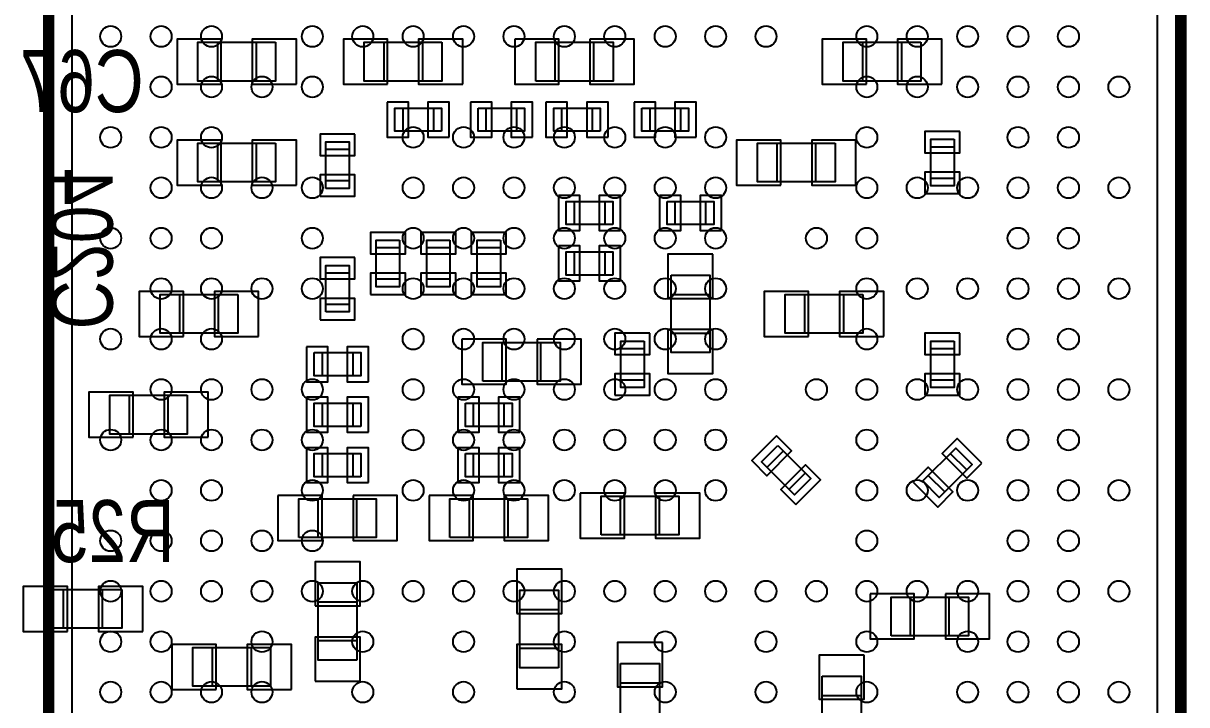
# Model space of a CAD drawing. Extents: x -2.3 to 87, y -2.5 to 75.
# Drawn here: x 19.35 to 34.35, y 26.16 to 34.94 of the extents above; entities that cross this region are included whole.
import ezdxf

# ---------------------------------------------------------------- set-up
doc = ezdxf.new("R2010")
doc.units = 0
for name, color, linetype in [('PARTS_BOTTOM', 12, 'CONTINUOUS'), ('PARTS_TOP', 111, 'CONTINUOUS'), ('PINS_BOTTOM', 5, 'CONTINUOUS'), ('PINS_TOP', 1, 'CONTINUOUS'), ('SILK_BOTTOM', 85, 'CONTINUOUS'), ('SILK_TOP', 85, 'CONTINUOUS')]:
    doc.layers.add(name, color=color, linetype=linetype)

msp = doc.modelspace()

# ---------------------------------------------------------------- linework, layer by layer
at = {"layer": 'PARTS_BOTTOM'}
for points in [[(22.6, 34.7), (22.6, 34.2), (21.6, 34.2), (21.6, 34.7), (22.6, 34.7)], [(21.85, 34.7), (21.85, 34.2)], [(22.35, 34.7), (22.35, 34.2)], [(24.745, 34.7), (24.745, 34.2), (23.745, 34.2), (23.745, 34.7), (24.745, 34.7)], [(23.995, 34.7), (23.995, 34.2)], [(24.495, 34.7), (24.495, 34.2)], [(25.955, 34.2), (25.955, 34.7), (26.955, 34.7), (26.955, 34.2), (25.955, 34.2)], [(26.205, 34.2), (26.205, 34.7)], [(26.705, 34.2), (26.705, 34.7)], [(30.92, 34.7), (30.92, 34.2), (29.92, 34.2), (29.92, 34.7), (30.92, 34.7)], [(30.17, 34.7), (30.17, 34.2)], [(30.67, 34.7), (30.67, 34.2)], [(24.74, 33.5525), (24.14, 33.5525), (24.14, 33.8525), (24.74, 33.8525), (24.74, 33.5525)], [(24.24, 33.8525), (24.24, 33.5525)], [(24.64, 33.5525), (24.64, 33.8525)], [(25.2125, 33.8525), (25.8125, 33.8525), (25.8125, 33.5525), (25.2125, 33.5525), (25.2125, 33.8525)], [(25.3125, 33.8525), (25.3125, 33.5525)], [(25.7125, 33.5525), (25.7125, 33.8525)], [(26.7875, 33.5525), (26.1875, 33.5525), (26.1875, 33.8525), (26.7875, 33.8525), (26.7875, 33.5525)], [(26.2875, 33.8525), (26.2875, 33.5525)], [(26.6875, 33.5525), (26.6875, 33.8525)], [(27.325, 33.8525), (27.925, 33.8525), (27.925, 33.5525), (27.325, 33.5525), (27.325, 33.8525)], [(27.425, 33.8525), (27.425, 33.5525)], [(27.825, 33.5525), (27.825, 33.8525)], [(22.6, 33.4), (22.6, 32.9), (21.6, 32.9), (21.6, 33.4), (22.6, 33.4)], [(21.85, 33.4), (21.85, 32.9)], [(22.35, 33.4), (22.35, 32.9)], [(23.25, 32.8175), (23.25, 33.4175), (23.55, 33.4175), (23.55, 32.8175), (23.25, 32.8175)], [(23.55, 33.3175), (23.25, 33.3175)], [(29.815, 33.4), (29.815, 32.9), (28.815, 32.9), (28.815, 33.4), (29.815, 33.4)], [(29.065, 33.4), (29.065, 32.9)], [(29.565, 33.4), (29.565, 32.9)], [(31.35, 33.45), (31.35, 32.85), (31.05, 32.85), (31.05, 33.45), (31.35, 33.45)], [(31.35, 33.35), (31.05, 33.35)], [(23.25, 32.9175), (23.55, 32.9175)], [(31.05, 32.95), (31.35, 32.95)], [(26.95, 32.35), (26.35, 32.35), (26.35, 32.65), (26.95, 32.65), (26.95, 32.35)], [(26.45, 32.65), (26.45, 32.35)], [(26.85, 32.35), (26.85, 32.65)], [(27.65, 32.65), (28.25, 32.65), (28.25, 32.35), (27.65, 32.35), (27.65, 32.65)], [(27.75, 32.65), (27.75, 32.35)], [(28.15, 32.35), (28.15, 32.65)], [(24.2, 32.15), (24.2, 31.55), (23.9, 31.55), (23.9, 32.15), (24.2, 32.15)], [(24.85, 32.15), (24.85, 31.55), (24.55, 31.55), (24.55, 32.15), (24.85, 32.15)], [(25.5, 32.15), (25.5, 31.55), (25.2, 31.55), (25.2, 32.15), (25.5, 32.15)], [(24.2, 32.05), (23.9, 32.05)], [(24.85, 32.05), (24.55, 32.05)], [(25.5, 32.05), (25.2, 32.05)], [(26.95, 31.7), (26.35, 31.7), (26.35, 32), (26.95, 32), (26.95, 31.7)], [(26.45, 32), (26.45, 31.7)], [(26.85, 31.7), (26.85, 32)], [(23.25, 31.225), (23.25, 31.825), (23.55, 31.825), (23.55, 31.225), (23.25, 31.225)], [(23.55, 31.725), (23.25, 31.725)], [(27.7, 31.7), (28.2, 31.7), (28.2, 30.7), (27.7, 30.7), (27.7, 31.7)], [(23.9, 31.65), (24.2, 31.65)], [(24.55, 31.65), (24.85, 31.65)], [(25.2, 31.65), (25.5, 31.65)], [(22.1125, 31.45), (22.1125, 30.95), (21.1125, 30.95), (21.1125, 31.45), (22.1125, 31.45)], [(21.3625, 31.45), (21.3625, 30.95)], [(21.8625, 31.45), (21.8625, 30.95)], [(27.7, 31.45), (28.2, 31.45)], [(30.1725, 31.45), (30.1725, 30.95), (29.1725, 30.95), (29.1725, 31.45), (30.1725, 31.45)], [(29.4225, 31.45), (29.4225, 30.95)], [(29.9225, 31.45), (29.9225, 30.95)], [(23.25, 31.325), (23.55, 31.325)], [(27.7, 30.95), (28.2, 30.95)], [(25.2725, 30.3325), (25.2725, 30.8325), (26.2725, 30.8325), (26.2725, 30.3325), (25.2725, 30.3325)], [(25.5225, 30.3325), (25.5225, 30.8325)], [(26.0225, 30.3325), (26.0225, 30.8325)], [(27.3525, 30.85), (27.3525, 30.25), (27.0525, 30.25), (27.0525, 30.85), (27.3525, 30.85)], [(31.35, 30.85), (31.35, 30.25), (31.05, 30.25), (31.05, 30.85), (31.35, 30.85)], [(23.1, 30.7), (23.7, 30.7), (23.7, 30.4), (23.1, 30.4), (23.1, 30.7)], [(23.2, 30.7), (23.2, 30.4)], [(23.6, 30.4), (23.6, 30.7)], [(27.3525, 30.75), (27.0525, 30.75)], [(31.35, 30.75), (31.05, 30.75)], [(27.0525, 30.35), (27.3525, 30.35)], [(31.05, 30.35), (31.35, 30.35)], [(21.4625, 30.15), (21.4625, 29.65), (20.4625, 29.65), (20.4625, 30.15), (21.4625, 30.15)], [(20.7125, 30.15), (20.7125, 29.65)], [(21.2125, 30.15), (21.2125, 29.65)], [(23.7, 29.75), (23.1, 29.75), (23.1, 30.05), (23.7, 30.05), (23.7, 29.75)], [(23.2, 30.05), (23.2, 29.75)], [(23.6, 29.75), (23.6, 30.05)], [(25.05, 30.05), (25.65, 30.05), (25.65, 29.75), (25.05, 29.75), (25.05, 30.05)], [(25.15, 30.05), (25.15, 29.75)], [(25.55, 29.75), (25.55, 30.05)], [(29.0789, 29.5032), (29.5032, 29.0789), (29.2911, 28.8668), (28.8668, 29.2911), (29.0789, 29.5032)], [(29.1496, 29.4325), (28.9375, 29.2204)], [(30.9468, 29.0464), (31.3711, 29.4707), (31.5832, 29.2586), (31.1589, 28.8343), (30.9468, 29.0464)], [(23.7, 29.1), (23.1, 29.1), (23.1, 29.4), (23.7, 29.4), (23.7, 29.1)], [(23.2, 29.4), (23.2, 29.1)], [(23.6, 29.1), (23.6, 29.4)], [(25.05, 29.4), (25.65, 29.4), (25.65, 29.1), (25.05, 29.1), (25.05, 29.4)], [(25.15, 29.4), (25.15, 29.1)], [(25.55, 29.1), (25.55, 29.4)], [(31.5125, 29.1879), (31.3004, 29.4)], [(29.2204, 28.9375), (29.4325, 29.1496)], [(31.0175, 29.1171), (31.2296, 28.905)], [(22.9, 28.3175), (22.9, 28.8175), (23.9, 28.8175), (23.9, 28.3175), (22.9, 28.3175)], [(23.15, 28.3175), (23.15, 28.8175)], [(23.65, 28.3175), (23.65, 28.8175)], [(24.85, 28.3175), (24.85, 28.8175), (25.85, 28.8175), (25.85, 28.3175), (24.85, 28.3175)], [(25.1, 28.3175), (25.1, 28.8175)], [(25.6, 28.3175), (25.6, 28.8175)], [(26.8, 28.35), (26.8, 28.85), (27.8, 28.85), (27.8, 28.35), (26.8, 28.35)], [(27.05, 28.35), (27.05, 28.85)], [(27.55, 28.35), (27.55, 28.85)], [(20.6175, 27.6475), (20.6175, 27.1475), (19.6175, 27.1475), (19.6175, 27.6475), (20.6175, 27.6475)], [(19.8675, 27.1475), (19.8675, 27.6475)], [(20.3675, 27.1475), (20.3675, 27.6475)], [(23.65, 26.735), (23.15, 26.735), (23.15, 27.735), (23.65, 27.735), (23.65, 26.735)], [(26.25, 26.6375), (25.75, 26.6375), (25.75, 27.6375), (26.25, 27.6375), (26.25, 26.6375)], [(23.65, 27.485), (23.15, 27.485)], [(30.5375, 27.05), (30.5375, 27.55), (31.5375, 27.55), (31.5375, 27.05), (30.5375, 27.05)], [(30.7875, 27.05), (30.7875, 27.55)], [(31.2875, 27.05), (31.2875, 27.55)], [(26.25, 27.3875), (25.75, 27.3875)], [(22.535, 26.9), (22.535, 26.4), (21.535, 26.4), (21.535, 26.9), (22.535, 26.9)], [(21.785, 26.9), (21.785, 26.4)], [(22.285, 26.9), (22.285, 26.4)], [(23.65, 26.985), (23.15, 26.985)], [(26.25, 26.8875), (25.75, 26.8875)], [(27.05, 26.695), (27.55, 26.695), (27.55, 25.695), (27.05, 25.695), (27.05, 26.695)], [(27.05, 26.445), (27.55, 26.445)], [(29.65, 26.5325), (30.15, 26.5325), (30.15, 25.5325), (29.65, 25.5325), (29.65, 26.5325)], [(29.65, 26.2825), (30.15, 26.2825)]]:
    msp.add_lwpolyline(points, dxfattribs=at)
at = {"layer": 'PARTS_TOP'}
msp.add_lwpolyline([(19.975, 24.525), (33.975, 24.525), (33.975, 38.525), (19.975, 38.525), (19.975, 24.525)], dxfattribs=at)
at = {"layer": 'PINS_BOTTOM'}
for points in [[(21.9, 34.16), (21.9, 34.74), (21.33, 34.74), (21.33, 34.16)], [(22.87, 34.16), (22.87, 34.74), (22.3, 34.74), (22.3, 34.16)], [(24.045, 34.16), (24.045, 34.74), (23.475, 34.74), (23.475, 34.16)], [(25.015, 34.16), (25.015, 34.74), (24.445, 34.74), (24.445, 34.16)], [(25.685, 34.74), (25.685, 34.16), (26.255, 34.16), (26.255, 34.74)], [(26.655, 34.74), (26.655, 34.16), (27.225, 34.16), (27.225, 34.74)], [(30.22, 34.16), (30.22, 34.74), (29.65, 34.74), (29.65, 34.16)], [(31.19, 34.16), (31.19, 34.74), (30.62, 34.74), (30.62, 34.16)], [(24.04, 33.9275), (24.04, 33.4775), (24.315, 33.4775), (24.315, 33.9275)], [(24.84, 33.4775), (24.84, 33.9275), (24.565, 33.9275), (24.565, 33.4775)], [(25.1125, 33.9275), (25.1125, 33.4775), (25.3875, 33.4775), (25.3875, 33.9275)], [(25.9125, 33.4775), (25.9125, 33.9275), (25.6375, 33.9275), (25.6375, 33.4775)], [(26.0875, 33.9275), (26.0875, 33.4775), (26.3625, 33.4775), (26.3625, 33.9275)], [(26.8875, 33.4775), (26.8875, 33.9275), (26.6125, 33.9275), (26.6125, 33.4775)], [(27.225, 33.9275), (27.225, 33.4775), (27.5, 33.4775), (27.5, 33.9275)], [(28.025, 33.4775), (28.025, 33.9275), (27.75, 33.9275), (27.75, 33.4775)], [(23.625, 33.5175), (23.175, 33.5175), (23.175, 33.2425), (23.625, 33.2425)], [(31.425, 33.55), (30.975, 33.55), (30.975, 33.275), (31.425, 33.275)], [(21.9, 32.86), (21.9, 33.44), (21.33, 33.44), (21.33, 32.86)], [(22.87, 32.86), (22.87, 33.44), (22.3, 33.44), (22.3, 32.86)], [(29.115, 32.86), (29.115, 33.44), (28.545, 33.44), (28.545, 32.86)], [(30.085, 32.86), (30.085, 33.44), (29.515, 33.44), (29.515, 32.86)], [(30.975, 32.75), (31.425, 32.75), (31.425, 33.025), (30.975, 33.025)], [(23.175, 32.7175), (23.625, 32.7175), (23.625, 32.9925), (23.175, 32.9925)], [(26.25, 32.725), (26.25, 32.275), (26.525, 32.275), (26.525, 32.725)], [(27.05, 32.275), (27.05, 32.725), (26.775, 32.725), (26.775, 32.275)], [(27.55, 32.725), (27.55, 32.275), (27.825, 32.275), (27.825, 32.725)], [(28.35, 32.275), (28.35, 32.725), (28.075, 32.725), (28.075, 32.275)], [(24.275, 32.25), (23.825, 32.25), (23.825, 31.975), (24.275, 31.975)], [(24.925, 32.25), (24.475, 32.25), (24.475, 31.975), (24.925, 31.975)], [(25.575, 32.25), (25.125, 32.25), (25.125, 31.975), (25.575, 31.975)], [(26.25, 32.075), (26.25, 31.625), (26.525, 31.625), (26.525, 32.075)], [(27.05, 31.625), (27.05, 32.075), (26.775, 32.075), (26.775, 31.625)], [(28.24, 31.97), (27.66, 31.97), (27.66, 31.4), (28.24, 31.4)], [(23.625, 31.925), (23.175, 31.925), (23.175, 31.65), (23.625, 31.65)], [(23.825, 31.45), (24.275, 31.45), (24.275, 31.725), (23.825, 31.725)], [(24.475, 31.45), (24.925, 31.45), (24.925, 31.725), (24.475, 31.725)], [(25.125, 31.45), (25.575, 31.45), (25.575, 31.725), (25.125, 31.725)], [(21.4125, 30.91), (21.4125, 31.49), (20.8425, 31.49), (20.8425, 30.91)], [(22.3825, 30.91), (22.3825, 31.49), (21.8125, 31.49), (21.8125, 30.91)], [(23.175, 31.125), (23.625, 31.125), (23.625, 31.4), (23.175, 31.4)], [(29.4725, 30.91), (29.4725, 31.49), (28.9025, 31.49), (28.9025, 30.91)], [(30.4425, 30.91), (30.4425, 31.49), (29.8725, 31.49), (29.8725, 30.91)], [(27.4275, 30.95), (26.9775, 30.95), (26.9775, 30.675), (27.4275, 30.675)], [(28.24, 31), (27.66, 31), (27.66, 30.43), (28.24, 30.43)], [(31.425, 30.95), (30.975, 30.95), (30.975, 30.675), (31.425, 30.675)], [(23, 30.775), (23, 30.325), (23.275, 30.325), (23.275, 30.775)], [(23.8, 30.325), (23.8, 30.775), (23.525, 30.775), (23.525, 30.325)], [(25.0025, 30.8725), (25.0025, 30.2925), (25.5725, 30.2925), (25.5725, 30.8725)], [(25.9725, 30.8725), (25.9725, 30.2925), (26.5425, 30.2925), (26.5425, 30.8725)], [(26.9775, 30.15), (27.4275, 30.15), (27.4275, 30.425), (26.9775, 30.425)], [(30.975, 30.15), (31.425, 30.15), (31.425, 30.425), (30.975, 30.425)], [(20.7625, 29.61), (20.7625, 30.19), (20.1925, 30.19), (20.1925, 29.61)], [(21.7325, 29.61), (21.7325, 30.19), (21.1625, 30.19), (21.1625, 29.61)], [(23, 30.125), (23, 29.675), (23.275, 29.675), (23.275, 30.125)], [(23.8, 29.675), (23.8, 30.125), (23.525, 30.125), (23.525, 29.675)], [(24.95, 30.125), (24.95, 29.675), (25.225, 29.675), (25.225, 30.125)], [(25.75, 29.675), (25.75, 30.125), (25.475, 30.125), (25.475, 29.675)], [(29.0613, 29.6269), (28.7431, 29.3087), (28.9375, 29.1143), (29.2557, 29.4325)], [(31.7069, 29.2762), (31.3887, 29.5944), (31.1943, 29.4), (31.5125, 29.0818)], [(23, 29.475), (23, 29.025), (23.275, 29.025), (23.275, 29.475)], [(23.8, 29.025), (23.8, 29.475), (23.525, 29.475), (23.525, 29.025)], [(24.95, 29.475), (24.95, 29.025), (25.225, 29.025), (25.225, 29.475)], [(25.75, 29.025), (25.75, 29.475), (25.475, 29.475), (25.475, 29.025)], [(29.3087, 28.7431), (29.6269, 29.0613), (29.4325, 29.2557), (29.1143, 28.9375)], [(30.8231, 29.0288), (31.1413, 28.7106), (31.3357, 28.905), (31.0175, 29.2232)], [(22.63, 28.8575), (22.63, 28.2775), (23.2, 28.2775), (23.2, 28.8575)], [(23.6, 28.8575), (23.6, 28.2775), (24.17, 28.2775), (24.17, 28.8575)], [(24.58, 28.8575), (24.58, 28.2775), (25.15, 28.2775), (25.15, 28.8575)], [(25.55, 28.8575), (25.55, 28.2775), (26.12, 28.2775), (26.12, 28.8575)], [(26.53, 28.89), (26.53, 28.31), (27.1, 28.31), (27.1, 28.89)], [(27.5, 28.89), (27.5, 28.31), (28.07, 28.31), (28.07, 28.89)], [(23.11, 27.435), (23.69, 27.435), (23.69, 28.005), (23.11, 28.005)], [(25.71, 27.3375), (26.29, 27.3375), (26.29, 27.9075), (25.71, 27.9075)], [(19.9175, 27.1075), (19.9175, 27.6875), (19.3475, 27.6875), (19.3475, 27.1075)], [(20.8875, 27.1075), (20.8875, 27.6875), (20.3175, 27.6875), (20.3175, 27.1075)], [(30.2675, 27.59), (30.2675, 27.01), (30.8375, 27.01), (30.8375, 27.59)], [(31.2375, 27.59), (31.2375, 27.01), (31.8075, 27.01), (31.8075, 27.59)], [(23.11, 26.465), (23.69, 26.465), (23.69, 27.035), (23.11, 27.035)], [(21.835, 26.36), (21.835, 26.94), (21.265, 26.94), (21.265, 26.36)], [(22.805, 26.36), (22.805, 26.94), (22.235, 26.94), (22.235, 26.36)], [(25.71, 26.3675), (26.29, 26.3675), (26.29, 26.9375), (25.71, 26.9375)], [(27.59, 26.965), (27.01, 26.965), (27.01, 26.395), (27.59, 26.395)], [(30.19, 26.8025), (29.61, 26.8025), (29.61, 26.2325), (30.19, 26.2325)]]:
    msp.add_lwpolyline(points, close=True, dxfattribs=at)
at = {"layer": 'PINS_TOP'}
for centre in [(20.475, 34.775), (21.125, 34.775), (21.775, 34.775), (23.075, 34.775), (23.725, 34.775), (24.375, 34.775), (25.025, 34.775), (25.675, 34.775), (26.325, 34.775), (26.975, 34.775), (27.625, 34.775), (28.275, 34.775), (28.925, 34.775), (30.225, 34.775), (30.875, 34.775), (31.525, 34.775), (32.175, 34.775), (32.825, 34.775), (21.125, 34.125), (21.775, 34.125), (22.425, 34.125), (23.075, 34.125), (30.225, 34.125), (30.875, 34.125), (31.525, 34.125), (32.175, 34.125), (32.825, 34.125), (33.475, 34.125), (20.475, 33.475), (21.125, 33.475), (21.775, 33.475), (24.375, 33.475), (25.025, 33.475), (25.675, 33.475), (26.325, 33.475), (26.975, 33.475), (27.625, 33.475), (28.275, 33.475), (30.225, 33.475), (32.175, 33.475), (32.825, 33.475), (21.125, 32.825), (21.775, 32.825), (22.425, 32.825), (23.075, 32.825), (24.375, 32.825), (25.025, 32.825), (25.675, 32.825), (26.325, 32.825), (26.975, 32.825), (27.625, 32.825), (28.275, 32.825), (30.225, 32.825), (30.875, 32.825), (31.525, 32.825), (32.175, 32.825), (32.825, 32.825), (33.475, 32.825), (20.475, 32.175), (21.125, 32.175), (21.775, 32.175), (23.075, 32.175), (24.375, 32.175), (25.025, 32.175), (25.675, 32.175), (26.325, 32.175), (26.975, 32.175), (27.625, 32.175), (28.275, 32.175), (29.575, 32.175), (30.225, 32.175), (32.175, 32.175), (32.825, 32.175), (21.125, 31.525), (21.775, 31.525), (22.425, 31.525), (23.075, 31.525), (24.375, 31.525), (25.025, 31.525), (25.675, 31.525), (26.325, 31.525), (26.975, 31.525), (27.625, 31.525), (28.275, 31.525), (30.225, 31.525), (30.875, 31.525), (31.525, 31.525), (32.175, 31.525), (32.825, 31.525), (33.475, 31.525), (20.475, 30.875), (21.125, 30.875), (21.775, 30.875), (24.375, 30.875), (25.025, 30.875), (25.675, 30.875), (26.325, 30.875), (26.975, 30.875), (27.625, 30.875), (28.275, 30.875), (30.225, 30.875), (32.175, 30.875), (32.825, 30.875), (21.125, 30.225), (21.775, 30.225), (22.425, 30.225), (23.075, 30.225), (24.375, 30.225), (25.025, 30.225), (25.675, 30.225), (26.325, 30.225), (26.975, 30.225), (27.625, 30.225), (28.275, 30.225), (29.575, 30.225), (30.225, 30.225), (30.875, 30.225), (31.525, 30.225), (32.175, 30.225), (32.825, 30.225), (33.475, 30.225), (20.475, 29.575), (21.125, 29.575), (21.775, 29.575), (22.425, 29.575), (23.075, 29.575), (24.375, 29.575), (25.025, 29.575), (25.675, 29.575), (26.325, 29.575), (26.975, 29.575), (27.625, 29.575), (28.275, 29.575), (30.225, 29.575), (32.175, 29.575), (32.825, 29.575), (21.125, 28.925), (21.775, 28.925), (23.075, 28.925), (24.375, 28.925), (25.025, 28.925), (25.675, 28.925), (26.325, 28.925), (26.975, 28.925), (27.625, 28.925), (28.275, 28.925), (30.225, 28.925), (30.875, 28.925), (31.525, 28.925), (32.175, 28.925), (32.825, 28.925), (33.475, 28.925), (20.475, 28.275), (21.125, 28.275), (21.775, 28.275), (22.425, 28.275), (23.075, 28.275), (30.225, 28.275), (32.175, 28.275), (32.825, 28.275), (20.475, 27.625), (21.125, 27.625), (21.775, 27.625), (22.425, 27.625), (23.075, 27.625), (23.725, 27.625), (24.375, 27.625), (25.025, 27.625), (25.675, 27.625), (26.325, 27.625), (26.975, 27.625), (27.625, 27.625), (28.275, 27.625), (28.925, 27.625), (29.575, 27.625), (30.225, 27.625), (30.875, 27.625), (31.525, 27.625), (32.175, 27.625), (32.825, 27.625), (33.475, 27.625), (20.475, 26.975), (21.125, 26.975), (22.425, 26.975), (23.725, 26.975), (25.025, 26.975), (26.325, 26.975), (27.625, 26.975), (28.925, 26.975), (30.225, 26.975), (31.525, 26.975), (32.175, 26.975), (32.825, 26.975), (20.475, 26.325), (21.125, 26.325), (21.775, 26.325), (22.425, 26.325), (23.725, 26.325), (25.025, 26.325), (26.325, 26.325), (27.625, 26.325), (28.925, 26.325), (30.225, 26.325), (31.525, 26.325), (32.175, 26.325), (32.825, 26.325), (33.475, 26.325)]:
    msp.add_circle(centre, 0.135, dxfattribs=at)
at = {"layer": 'SILK_TOP', "const_width": 0.15}
msp.add_lwpolyline([(19.675, 38.325), (20.175, 38.825), (34.275, 38.825), (34.275, 24.225), (19.675, 24.225), (19.675, 38.325)], dxfattribs=at)

# ---------------------------------------------------------------- texts
at = {"layer": 'SILK_BOTTOM', "text_generation_flag": 2, "width": 0.8125}
for s, p in [('C67', (20.9, 33.8)), ('R25', (21.3, 28))]:
    msp.add_text(s, height=0.8, dxfattribs=at).set_placement(p)
msp.add_text('C204', height=0.8, rotation=270, dxfattribs=at).set_placement((19.7, 31))

doc.saveas('drawing.dxf')
